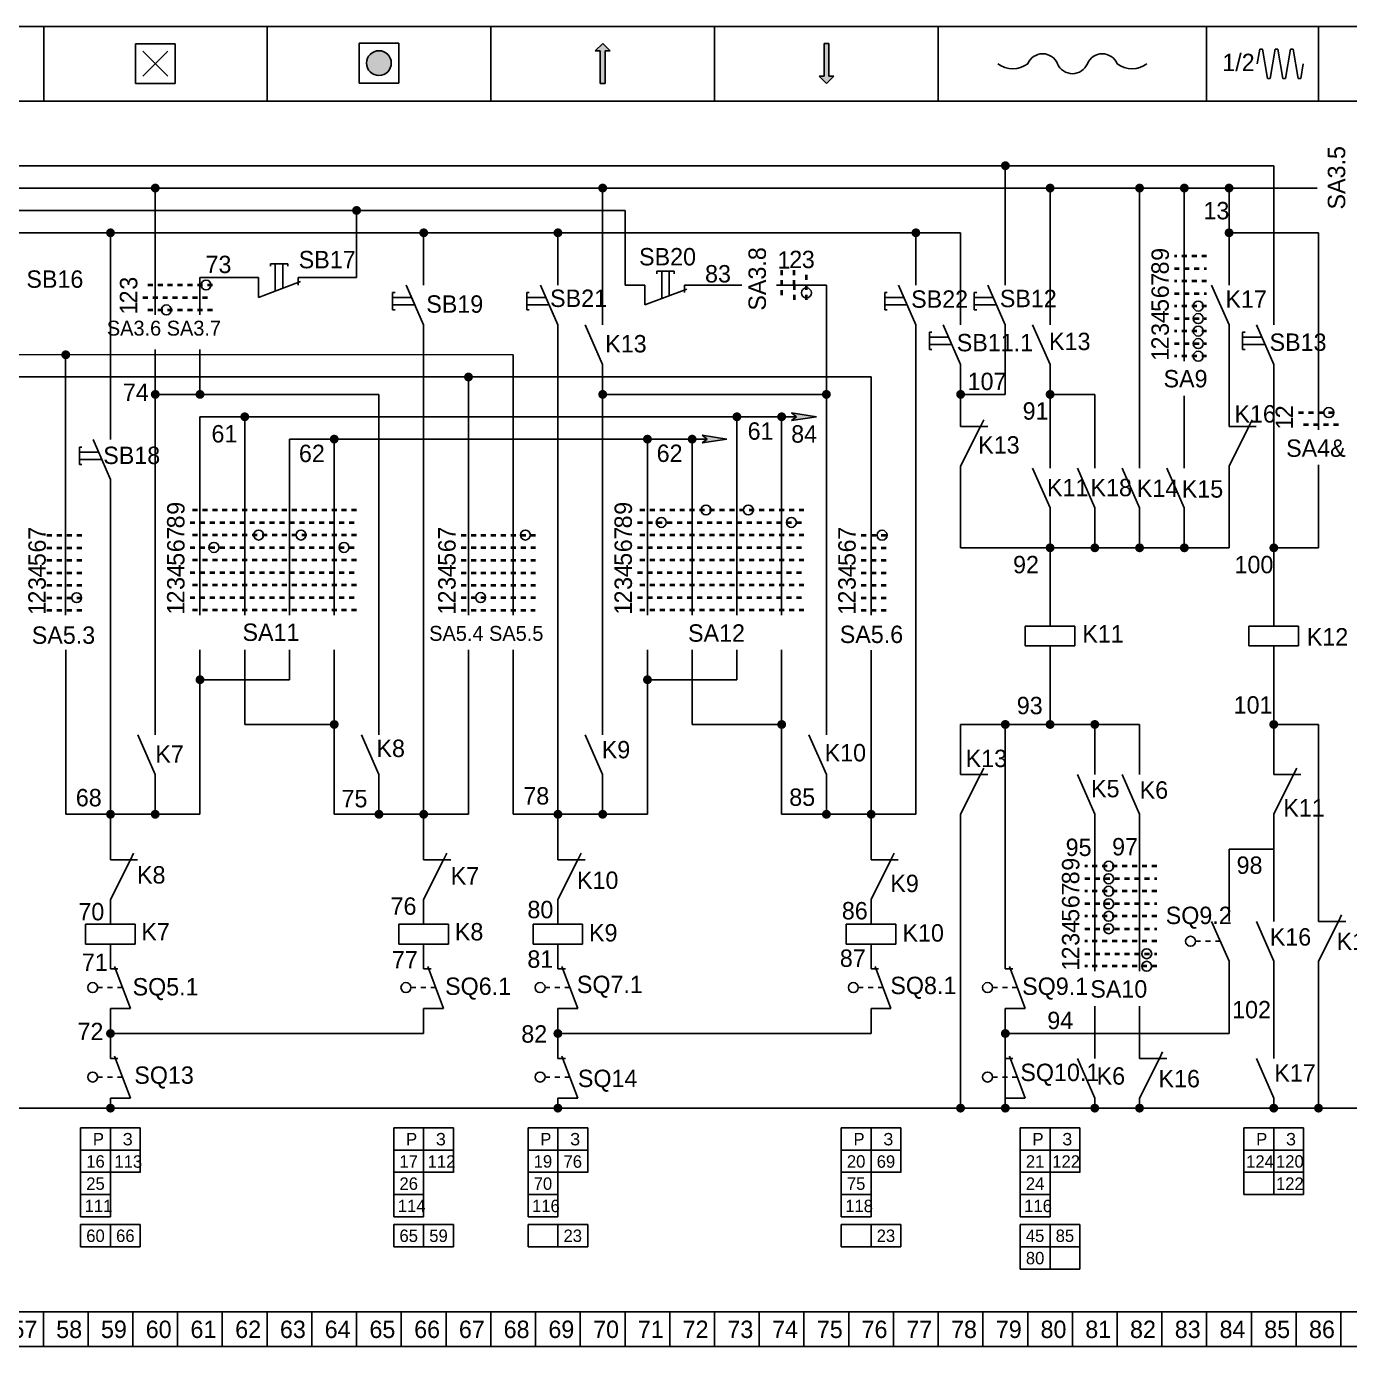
# Model space of a CAD drawing. Header units: inches. Extents: x 0 to 2090, y -987 to 594.
# Drawn here: x 1371.7 to 1637.8, y 305.2 to 570.7 of the extents above; entities that cross this region are included whole.
import ezdxf

# ---------------------------------------------------------------- set-up
doc = ezdxf.new("R2010")
doc.units = ezdxf.units.IN
doc.header["$MEASUREMENT"] = 0
doc.linetypes.add('JIS_02_1.0', pattern=[2, 1, -1])
doc.layers.add('пунктир', color=4, linetype='JIS_02_1.0', lineweight=40)

msp = doc.modelspace()

# ---------------------------------------------------------------- hatches: boundary and pattern name
for points in [[(1487.56, 567.31), (1486.06, 565.81), (1487.06, 565.81), (1487.06, 559.26), (1488.06, 559.26), (1488.06, 565.81), (1489.06, 565.81)], [(1532.58, 559.23), (1534.08, 560.73), (1533.08, 560.73), (1533.08, 567.28), (1532.08, 567.28), (1532.08, 560.73), (1531.08, 560.73)], [(1525.55, 493.01), (1530.55, 492.23), (1525.55, 491.51), (1526.55, 492.23)], [(1512.55, 487.73), (1507.55, 487.01), (1508.55, 487.73), (1507.55, 488.51)]]:
    msp.add_hatch(color=256).paths.add_polyline_path(points)
h = msp.add_hatch(color=256)
edge = h.paths.add_edge_path()
edge.add_arc((1442.55, 563.36), 2.49, 0, 360)
h = msp.add_hatch(color=256)
edge = h.paths.add_edge_path()
edge.add_arc((1568.56, 542.73), 0.9, 0, 360)
h = msp.add_hatch(color=256)
edge = h.paths.add_edge_path()
edge.add_arc((1397.56, 538.23), 0.9, 0, 360)
h = msp.add_hatch(color=256)
edge = h.paths.add_edge_path()
edge.add_arc((1487.56, 538.23), 0.9, 0, 360)
h = msp.add_hatch(color=256)
edge = h.paths.add_edge_path()
edge.add_arc((1577.56, 538.23), 0.9, 0, 360)
h = msp.add_hatch(color=256)
edge = h.paths.add_edge_path()
edge.add_arc((1595.56, 538.23), 0.9, 0, 360)
h = msp.add_hatch(color=256)
edge = h.paths.add_edge_path()
edge.add_arc((1604.56, 538.23), 0.9, 0, 360)
h = msp.add_hatch(color=256)
edge = h.paths.add_edge_path()
edge.add_arc((1613.56, 538.23), 0.9, 0, 360)
h = msp.add_hatch(color=256)
edge = h.paths.add_edge_path()
edge.add_arc((1438.06, 533.73), 0.9, 0, 360)
h = msp.add_hatch(color=256)
edge = h.paths.add_edge_path()
edge.add_arc((1388.55, 529.23), 0.9, 0, 360)
h = msp.add_hatch(color=256)
edge = h.paths.add_edge_path()
edge.add_arc((1451.56, 529.23), 0.9, 0, 360)
h = msp.add_hatch(color=256)
edge = h.paths.add_edge_path()
edge.add_arc((1478.56, 529.23), 0.9, 0, 360)
h = msp.add_hatch(color=256)
edge = h.paths.add_edge_path()
edge.add_arc((1550.56, 529.23), 0.9, 0, 360)
h = msp.add_hatch(color=256)
edge = h.paths.add_edge_path()
edge.add_arc((1613.56, 529.23), 0.9, 0, 360)
h = msp.add_hatch(color=256)
edge = h.paths.add_edge_path()
edge.add_arc((1379.55, 504.7), 0.9, 0, 360)
h = msp.add_hatch(color=256)
edge = h.paths.add_edge_path()
edge.add_arc((1460.56, 500.23), 0.9, 0, 360)
h = msp.add_hatch(color=256)
edge = h.paths.add_edge_path()
edge.add_arc((1397.56, 496.73), 0.9, 0, 360)
h = msp.add_hatch(color=256)
edge = h.paths.add_edge_path()
edge.add_arc((1406.56, 496.73), 0.9, 0, 360)
h = msp.add_hatch(color=256)
edge = h.paths.add_edge_path()
edge.add_arc((1487.56, 496.73), 0.9, 0, 360)
h = msp.add_hatch(color=256)
edge = h.paths.add_edge_path()
edge.add_arc((1532.56, 496.73), 0.9, 0, 360)
h = msp.add_hatch(color=256)
edge = h.paths.add_edge_path()
edge.add_arc((1559.56, 496.73), 0.9, 0, 360)
h = msp.add_hatch(color=256)
edge = h.paths.add_edge_path()
edge.add_arc((1577.56, 496.73), 0.9, 0, 360)
h = msp.add_hatch(color=256)
edge = h.paths.add_edge_path()
edge.add_arc((1415.56, 492.23), 0.9, 0, 360)
h = msp.add_hatch(color=256)
edge = h.paths.add_edge_path()
edge.add_arc((1514.56, 492.23), 0.9, 0, 360)
h = msp.add_hatch(color=256)
edge = h.paths.add_edge_path()
edge.add_arc((1523.56, 492.23), 0.9, 0, 360)
h = msp.add_hatch(color=256)
edge = h.paths.add_edge_path()
edge.add_arc((1433.56, 487.73), 0.9, 0, 360)
h = msp.add_hatch(color=256)
edge = h.paths.add_edge_path()
edge.add_arc((1496.56, 487.73), 0.9, 0, 360)
h = msp.add_hatch(color=256)
edge = h.paths.add_edge_path()
edge.add_arc((1505.56, 487.73), 0.9, 0, 360)
h = msp.add_hatch(color=256)
edge = h.paths.add_edge_path()
edge.add_arc((1577.56, 465.87), 0.9, 0, 360)
h = msp.add_hatch(color=256)
edge = h.paths.add_edge_path()
edge.add_arc((1586.56, 465.87), 0.9, 0, 360)
h = msp.add_hatch(color=256)
edge = h.paths.add_edge_path()
edge.add_arc((1595.56, 465.87), 0.9, 0, 360)
h = msp.add_hatch(color=256)
edge = h.paths.add_edge_path()
edge.add_arc((1604.56, 465.87), 0.9, 0, 360)
h = msp.add_hatch(color=256)
edge = h.paths.add_edge_path()
edge.add_arc((1622.56, 465.87), 0.9, 0, 360)
h = msp.add_hatch(color=256)
edge = h.paths.add_edge_path()
edge.add_arc((1406.56, 439.34), 0.9, 0, 360)
h = msp.add_hatch(color=256)
edge = h.paths.add_edge_path()
edge.add_arc((1496.56, 439.34), 0.9, 0, 360)
h = msp.add_hatch(color=256)
edge = h.paths.add_edge_path()
edge.add_arc((1433.56, 430.34), 0.9, 0, 360)
h = msp.add_hatch(color=256)
edge = h.paths.add_edge_path()
edge.add_arc((1523.56, 430.34), 0.9, 0, 360)
h = msp.add_hatch(color=256)
edge = h.paths.add_edge_path()
edge.add_arc((1568.55, 430.34), 0.9, 0, 360)
h = msp.add_hatch(color=256)
edge = h.paths.add_edge_path()
edge.add_arc((1577.55, 430.34), 0.9, 0, 360)
h = msp.add_hatch(color=256)
edge = h.paths.add_edge_path()
edge.add_arc((1586.55, 430.34), 0.9, 0, 360)
h = msp.add_hatch(color=256)
edge = h.paths.add_edge_path()
edge.add_arc((1622.55, 430.34), 0.9, 0, 360)
h = msp.add_hatch(color=256)
edge = h.paths.add_edge_path()
edge.add_arc((1388.55, 412.27), 0.9, 0, 360)
h = msp.add_hatch(color=256)
edge = h.paths.add_edge_path()
edge.add_arc((1397.55, 412.27), 0.9, 0, 360)
h = msp.add_hatch(color=256)
edge = h.paths.add_edge_path()
edge.add_arc((1442.56, 412.27), 0.9, 0, 360)
h = msp.add_hatch(color=256)
edge = h.paths.add_edge_path()
edge.add_arc((1451.56, 412.27), 0.9, 0, 360)
h = msp.add_hatch(color=256)
edge = h.paths.add_edge_path()
edge.add_arc((1478.56, 412.27), 0.9, 0, 360)
h = msp.add_hatch(color=256)
edge = h.paths.add_edge_path()
edge.add_arc((1487.56, 412.27), 0.9, 0, 360)
h = msp.add_hatch(color=256)
edge = h.paths.add_edge_path()
edge.add_arc((1532.56, 412.27), 0.9, 0, 360)
h = msp.add_hatch(color=256)
edge = h.paths.add_edge_path()
edge.add_arc((1541.56, 412.27), 0.9, 0, 360)
h = msp.add_hatch(color=256)
edge = h.paths.add_edge_path()
edge.add_arc((1388.55, 368.18), 0.9, 0, 360)
h = msp.add_hatch(color=256)
edge = h.paths.add_edge_path()
edge.add_arc((1478.55, 368.18), 0.9, 0, 360)
h = msp.add_hatch(color=256)
edge = h.paths.add_edge_path()
edge.add_arc((1568.55, 368.18), 0.9, 0, 360)
h = msp.add_hatch(color=256)
edge = h.paths.add_edge_path()
edge.add_arc((1388.55, 353.17), 0.9, 0, 360)
h = msp.add_hatch(color=256)
edge = h.paths.add_edge_path()
edge.add_arc((1478.55, 353.17), 0.9, 0, 360)
h = msp.add_hatch(color=256)
edge = h.paths.add_edge_path()
edge.add_arc((1559.55, 353.17), 0.9, 0, 360)
h = msp.add_hatch(color=256)
edge = h.paths.add_edge_path()
edge.add_arc((1568.55, 353.17), 0.9, 0, 360)
h = msp.add_hatch(color=256)
edge = h.paths.add_edge_path()
edge.add_arc((1586.55, 353.17), 0.9, 0, 360)
h = msp.add_hatch(color=256)
edge = h.paths.add_edge_path()
edge.add_arc((1595.55, 353.17), 0.9, 0, 360)
h = msp.add_hatch(color=256)
edge = h.paths.add_edge_path()
edge.add_arc((1622.55, 353.17), 0.9, 0, 360)
h = msp.add_hatch(color=256)
edge = h.paths.add_edge_path()
edge.add_arc((1631.55, 353.17), 0.9, 0, 360)

# ---------------------------------------------------------------- linework, layer by layer
for p, q in [((1285.05, 570.73), (1780.18, 570.73)), ((1375.14, 555.73), (1375.14, 570.73)), ((1420.05, 555.73), (1420.05, 570.73)), ((1465.05, 555.73), (1465.05, 570.73)), ((1510.05, 555.73), (1510.05, 570.73)), ((1555.05, 555.73), (1555.05, 570.73)), ((1609.05, 555.73), (1609.05, 570.73)), ((1631.55, 555.73), (1631.55, 570.73)), ((1401.59, 567.23), (1393.59, 567.23)), ((1393.59, 567.23), (1393.59, 559.23)), ((1401.59, 559.23), (1401.59, 567.23)), ((1446.55, 567.36), (1438.55, 567.36)), ((1438.55, 567.36), (1438.55, 559.36)), ((1438.55, 567.36), (1440.04, 567.36)), ((1446.55, 559.36), (1446.55, 567.36)), ((1487.56, 567.31), (1486.06, 565.81)), ((1487.56, 567.31), (1489.06, 565.81)), ((1532.08, 567.28), (1532.08, 560.73)), ((1533.08, 567.28), (1532.08, 567.28)), ((1533.08, 560.73), (1533.08, 567.28)), ((1395.08, 565.75), (1400.09, 560.73)), ((1395.08, 560.72), (1400.09, 565.73)), ((1487.06, 565.81), (1486.06, 565.81)), ((1487.06, 565.81), (1487.06, 559.26)), ((1488.06, 559.26), (1488.06, 565.81)), ((1489.06, 565.81), (1488.06, 565.81)), ((1619.24, 563.23), (1619.76, 566.19)), ((1619.76, 566.19), (1620.26, 566.19)), ((1620.26, 566.19), (1621.3, 560.28)), ((1621.8, 560.28), (1622.84, 566.19)), ((1622.84, 566.19), (1623.34, 566.19)), ((1623.34, 566.19), (1624.39, 560.28)), ((1624.89, 560.28), (1625.93, 566.19)), ((1625.93, 566.19), (1626.43, 566.19)), ((1626.43, 566.19), (1627.47, 560.28)), ((1627.97, 560.28), (1628.49, 563.23)), ((1393.59, 559.23), (1401.59, 559.23)), ((1438.55, 559.36), (1446.55, 559.36)), ((1487.06, 559.26), (1488.06, 559.26)), ((1531.08, 560.73), (1532.08, 560.73)), ((1532.58, 559.23), (1531.08, 560.73)), ((1532.58, 559.23), (1534.08, 560.73)), ((1533.08, 560.73), (1534.08, 560.73)), ((1621.3, 560.28), (1621.8, 560.28)), ((1624.39, 560.28), (1624.89, 560.28)), ((1627.47, 560.28), (1627.97, 560.28)), ((1375.14, 555.73), (1285.05, 555.73)), ((1375.14, 555.73), (1420.05, 555.73)), ((1420.05, 555.73), (1465.05, 555.73)), ((1465.05, 555.73), (1510.05, 555.73)), ((1510.05, 555.73), (1555.05, 555.73)), ((1555.05, 555.73), (1609.05, 555.73)), ((1609.05, 555.73), (1631.55, 555.73)), ((1631.55, 555.73), (1780.05, 555.73)), ((1334.55, 542.73), (1622.55, 542.73)), ((1568.55, 518.73), (1568.55, 542.73)), ((1622.55, 542.73), (1622.55, 510.73)), ((1487.55, 538.23), (1280.55, 538.23)), ((1397.55, 512.73), (1397.55, 538.23)), ((1487.55, 538.23), (1487.55, 510.73)), ((1487.55, 538.23), (1613.55, 538.23)), ((1577.55, 510.73), (1577.55, 538.23)), ((1595.55, 481.88), (1595.55, 538.23)), ((1604.55, 504.41), (1604.55, 538.23)), ((1613.55, 538.23), (1613.55, 518.73)), ((1613.55, 538.23), (1631.3, 538.23)), ((1280.55, 533.73), (1492.05, 533.73)), ((1438.05, 520.23), (1438.05, 533.73)), ((1492.05, 533.73), (1492.05, 518.73)), ((1559.55, 529.23), (1298.55, 529.23)), ((1388.55, 487.63), (1388.55, 529.23)), ((1451.55, 518.73), (1451.55, 529.23)), ((1451.55, 529.23), (1478.55, 529.23)), ((1478.55, 518.73), (1478.55, 529.23)), ((1550.55, 529.23), (1550.55, 518.73)), ((1550.55, 529.23), (1555.05, 529.23)), ((1559.55, 529.23), (1559.55, 510.73)), ((1613.55, 529.23), (1631.55, 529.23)), ((1631.55, 529.23), (1631.55, 490.58)), ((1421.71, 523.01), (1420.71, 523.01)), ((1420.71, 523.01), (1420.71, 522.51)), ((1421.71, 517.51), (1421.71, 523.01)), ((1421.71, 523.01), (1423.21, 523.01)), ((1423.21, 523.01), (1423.21, 518.08)), ((1423.21, 523.01), (1424.21, 523.01)), ((1424.21, 523.01), (1424.21, 522.51)), ((1406.55, 520.23), (1418.3, 520.23)), ((1406.55, 520.23), (1406.55, 512.73)), ((1418.3, 520.23), (1418.3, 516.23)), ((1426.76, 519.41), (1418.3, 516.23)), ((1426.3, 520.23), (1438.05, 520.23)), ((1426.3, 520.23), (1426.3, 518.73)), ((1426.3, 520.23), (1426.3, 520.23)), ((1499.46, 521.51), (1498.46, 521.51)), ((1498.46, 521.51), (1498.46, 521.01)), ((1499.46, 516.01), (1499.46, 521.51)), ((1499.46, 521.51), (1500.96, 521.51)), ((1500.96, 521.51), (1500.96, 516.58)), ((1500.96, 521.51), (1501.96, 521.51)), ((1501.96, 521.51), (1501.96, 521.01)), ((1421.71, 517.41), (1421.71, 517.41)), ((1445.29, 516.25), (1445.29, 517.25)), ((1445.29, 517.25), (1445.79, 517.25)), ((1451.55, 510.73), (1448.05, 518.73)), ((1448.05, 518.73), (1449.79, 514.75)), ((1472.29, 516.25), (1472.29, 517.25)), ((1472.29, 517.25), (1472.79, 517.25)), ((1478.55, 510.73), (1475.05, 518.73)), ((1492.05, 518.73), (1496.05, 518.73)), ((1496.05, 518.73), (1496.05, 518.73)), ((1496.05, 518.73), (1496.05, 514.73)), ((1504.51, 517.91), (1496.05, 514.73)), ((1504.05, 518.73), (1504.05, 517.23)), ((1504.05, 518.73), (1504.05, 518.73)), ((1515.55, 518.73), (1504.05, 518.73)), ((1523.55, 518.73), (1522.55, 518.73)), ((1528.55, 518.73), (1523.55, 518.73)), ((1532.55, 518.73), (1528.55, 518.73)), ((1532.55, 518.73), (1532.55, 428.27)), ((1544.29, 516.25), (1544.29, 517.25)), ((1544.29, 517.25), (1544.79, 517.25)), ((1550.55, 510.73), (1547.05, 518.73)), ((1562.29, 516.25), (1562.29, 517.25)), ((1562.29, 517.25), (1562.79, 517.25)), ((1568.55, 510.73), (1565.05, 518.73)), ((1613.55, 510.73), (1610.05, 518.73)), ((1445.29, 514.75), (1445.29, 516.25)), ((1445.29, 516.25), (1449.13, 516.25)), ((1449.79, 514.75), (1445.29, 514.75)), ((1445.29, 514.75), (1445.29, 513.75)), ((1445.29, 513.75), (1445.79, 513.75)), ((1449.79, 514.75), (1449.79, 514.75)), ((1472.29, 514.75), (1472.29, 516.25)), ((1472.29, 516.25), (1476.13, 516.25)), ((1476.79, 514.75), (1472.29, 514.75)), ((1472.29, 514.75), (1472.29, 513.75)), ((1472.29, 513.75), (1472.79, 513.75)), ((1476.79, 514.75), (1476.79, 514.75)), ((1499.46, 515.91), (1499.46, 515.91)), ((1544.29, 514.75), (1544.29, 516.25)), ((1544.29, 516.25), (1548.13, 516.25)), ((1548.79, 514.75), (1544.29, 514.75)), ((1544.29, 514.75), (1544.29, 513.75)), ((1544.29, 513.75), (1544.79, 513.75)), ((1548.79, 514.75), (1548.79, 514.75)), ((1562.29, 514.75), (1562.29, 516.25)), ((1562.29, 516.25), (1566.13, 516.25)), ((1566.79, 514.75), (1562.29, 514.75)), ((1562.29, 514.75), (1562.29, 513.75)), ((1562.29, 513.75), (1562.79, 513.75)), ((1566.79, 514.75), (1566.79, 514.75)), ((1451.55, 412.27), (1451.55, 510.73)), ((1478.55, 412.27), (1478.55, 510.73)), ((1487.55, 502.73), (1484.05, 510.73)), ((1550.55, 412.27), (1550.55, 510.73)), ((1553.29, 508.25), (1553.29, 509.25)), ((1553.29, 509.25), (1553.79, 509.25)), ((1559.55, 502.73), (1556.05, 510.73)), ((1568.55, 510.73), (1568.55, 496.73)), ((1577.55, 502.73), (1574.05, 510.73)), ((1613.55, 490.3), (1613.55, 510.73)), ((1616.29, 508.25), (1616.29, 509.25)), ((1616.29, 509.25), (1616.79, 509.25)), ((1622.55, 502.73), (1619.05, 510.73)), ((1397.55, 428.27), (1397.55, 505.73)), ((1406.55, 496.73), (1406.55, 505.73)), ((1553.29, 506.75), (1553.29, 508.25)), ((1553.29, 508.25), (1557.13, 508.25)), ((1557.79, 506.75), (1553.29, 506.75)), ((1553.29, 506.75), (1553.29, 505.75)), ((1553.29, 505.75), (1553.79, 505.75)), ((1557.79, 506.75), (1557.79, 506.75)), ((1616.29, 506.75), (1616.29, 508.25)), ((1616.29, 508.25), (1620.13, 508.25)), ((1620.79, 506.75), (1616.29, 506.75)), ((1616.29, 506.75), (1616.29, 505.75)), ((1616.29, 505.75), (1616.79, 505.75)), ((1620.79, 506.75), (1620.79, 506.75)), ((1334.55, 504.73), (1469.56, 504.71)), ((1379.53, 492.2), (1379.53, 504.7)), ((1469.56, 504.71), (1469.55, 452.34)), ((1604.55, 504.41), (1604.55, 503.41)), ((1487.55, 428.27), (1487.55, 502.73)), ((1559.55, 502.73), (1559.55, 490.3)), ((1577.55, 502.73), (1577.55, 481.88)), ((1622.55, 450.09), (1622.55, 502.73)), ((1343.55, 500.23), (1541.55, 500.23)), ((1379.53, 500.2), (1379.53, 487.7)), ((1460.55, 452.34), (1460.55, 500.23)), ((1541.55, 452.31), (1541.55, 500.23)), ((1397.55, 492.23), (1397.55, 496.73)), ((1397.55, 496.73), (1442.55, 496.73)), ((1442.55, 496.73), (1442.55, 428.27)), ((1487.55, 496.73), (1532.55, 496.73)), ((1559.55, 496.73), (1568.55, 496.73)), ((1577.55, 496.73), (1586.55, 496.73)), ((1586.55, 496.73), (1586.55, 481.88)), ((1604.55, 481.88), (1604.55, 496.41)), ((1526.55, 492.23), (1525.55, 493.01)), ((1525.55, 493.01), (1530.55, 492.23)), ((1631.55, 493.08), (1631.55, 490.58)), ((1406.55, 452.34), (1406.55, 492.23)), ((1406.55, 492.23), (1415.55, 492.23)), ((1415.55, 452.34), (1415.55, 492.23)), ((1415.55, 492.23), (1523.55, 492.23)), ((1514.55, 492.23), (1510.05, 492.23)), ((1514.55, 452.34), (1514.55, 492.23)), ((1523.55, 492.23), (1523.55, 452.33)), ((1523.55, 492.23), (1526.55, 492.23)), ((1525.55, 491.51), (1526.55, 492.23)), ((1530.55, 492.23), (1525.55, 491.51)), ((1559.55, 490.3), (1563.55, 490.3)), ((1559.55, 482.3), (1563.55, 490.3)), ((1563.55, 490.3), (1564.2, 491.61)), ((1563.55, 490.3), (1565.02, 490.3)), ((1613.55, 490.3), (1617.55, 490.3)), ((1613.55, 482.3), (1617.55, 490.3)), ((1617.55, 490.3), (1618.2, 491.61)), ((1617.55, 490.3), (1619.02, 490.3)), ((1631.55, 490.58), (1631.55, 489.58)), ((1379.53, 452.31), (1379.53, 487.7)), ((1388.55, 479.63), (1385.05, 487.63)), ((1385.05, 487.63), (1386.79, 483.64)), ((1424.55, 452.34), (1424.55, 487.73)), ((1505.55, 487.73), (1424.55, 487.73)), ((1433.55, 452.34), (1433.55, 487.73)), ((1496.55, 487.73), (1496.55, 452.34)), ((1505.55, 487.73), (1505.55, 452.34)), ((1505.55, 487.73), (1508.55, 487.73)), ((1508.55, 487.73), (1507.55, 488.51)), ((1507.55, 488.51), (1512.55, 487.73)), ((1507.55, 487.01), (1508.55, 487.73)), ((1512.55, 487.73), (1507.55, 487.01)), ((1382.29, 485.14), (1382.29, 486.14)), ((1382.29, 486.14), (1382.79, 486.14)), ((1382.29, 483.64), (1382.29, 485.14)), ((1382.29, 485.14), (1386.13, 485.14)), ((1386.79, 483.64), (1382.29, 483.64)), ((1382.29, 483.64), (1382.29, 482.64)), ((1382.29, 482.64), (1382.79, 482.64)), ((1386.79, 483.64), (1386.79, 483.64)), ((1559.55, 482.3), (1559.55, 465.88)), ((1577.55, 473.88), (1574.05, 481.88)), ((1586.55, 473.88), (1583.05, 481.88)), ((1595.55, 473.88), (1592.05, 481.88)), ((1604.55, 473.88), (1601.05, 481.88)), ((1613.55, 482.3), (1613.55, 465.88)), ((1631.55, 465.88), (1631.55, 482.58)), ((1388.55, 412.27), (1388.55, 479.63)), ((1577.55, 465.88), (1577.55, 473.88)), ((1586.55, 465.88), (1586.55, 473.88)), ((1595.55, 465.88), (1595.55, 473.88)), ((1604.55, 465.88), (1604.55, 473.88)), ((1559.55, 465.88), (1577.55, 465.88)), ((1577.55, 465.88), (1586.55, 465.88)), ((1577.55, 450.09), (1577.55, 465.88)), ((1586.55, 465.88), (1595.55, 465.88)), ((1595.55, 465.88), (1604.55, 465.88)), ((1604.55, 465.88), (1613.55, 465.88)), ((1631.55, 465.88), (1622.55, 465.88)), ((1582.53, 450.09), (1572.56, 450.09)), ((1572.56, 450.09), (1572.56, 446.13)), ((1582.53, 446.13), (1582.53, 450.09)), ((1627.53, 450.09), (1617.56, 450.09)), ((1617.56, 450.09), (1617.56, 446.13)), ((1627.53, 446.13), (1627.53, 450.09)), ((1379.55, 412.27), (1379.55, 445.34)), ((1406.55, 439.34), (1406.55, 445.34)), ((1415.55, 445.34), (1415.55, 439.34)), ((1424.55, 439.34), (1424.55, 445.34)), ((1433.55, 412.27), (1433.55, 445.34)), ((1460.55, 412.27), (1460.55, 445.34)), ((1469.55, 412.27), (1469.55, 445.34)), ((1496.55, 439.34), (1496.55, 445.34)), ((1505.55, 439.34), (1505.55, 445.34)), ((1514.55, 439.34), (1514.55, 445.34)), ((1523.55, 430.34), (1523.55, 445.34)), ((1541.55, 445.31), (1541.55, 412.27)), ((1582.53, 446.13), (1572.56, 446.13)), ((1577.55, 430.34), (1577.55, 446.13)), ((1627.53, 446.13), (1617.56, 446.13)), ((1622.55, 420.27), (1622.55, 446.13)), ((1406.55, 412.27), (1406.55, 439.34)), ((1406.55, 439.34), (1415.55, 439.34)), ((1415.55, 439.34), (1424.55, 439.34)), ((1415.55, 439.34), (1415.55, 430.34)), ((1496.55, 412.27), (1496.55, 439.34)), ((1496.55, 439.34), (1505.55, 439.34)), ((1505.55, 439.34), (1514.55, 439.34)), ((1505.55, 439.34), (1505.55, 430.34)), ((1415.55, 430.34), (1433.55, 430.34)), ((1505.55, 430.34), (1523.55, 430.34)), ((1523.55, 430.34), (1523.55, 412.27)), ((1559.55, 430.34), (1559.55, 420.27)), ((1559.55, 430.34), (1568.55, 430.34)), ((1568.55, 381.18), (1568.55, 430.34)), ((1568.55, 430.34), (1577.55, 430.34)), ((1577.55, 430.34), (1586.55, 430.34)), ((1586.55, 430.34), (1595.55, 430.34)), ((1586.55, 430.34), (1586.55, 420.27)), ((1595.55, 430.34), (1595.55, 420.27)), ((1622.55, 430.34), (1631.55, 430.34)), ((1631.55, 430.34), (1631.55, 390.72)), ((1397.55, 420.27), (1394.05, 428.27)), ((1442.55, 420.27), (1439.05, 428.27)), ((1487.55, 420.27), (1484.05, 428.27)), ((1532.55, 420.27), (1529.05, 428.27)), ((1563.55, 420.27), (1564.2, 421.58)), ((1626.55, 420.27), (1627.2, 421.58)), ((1397.55, 412.27), (1397.55, 420.27)), ((1442.55, 412.27), (1442.55, 420.27)), ((1487.55, 412.27), (1487.55, 420.27)), ((1532.55, 412.27), (1532.55, 420.27)), ((1559.55, 420.27), (1563.55, 420.27)), ((1559.55, 412.27), (1563.55, 420.27)), ((1563.55, 420.27), (1565.02, 420.27)), ((1586.55, 412.27), (1583.05, 420.27)), ((1595.55, 412.27), (1592.05, 420.27)), ((1622.55, 420.27), (1626.55, 420.27)), ((1622.55, 412.27), (1626.55, 420.27)), ((1626.55, 420.27), (1628.02, 420.27)), ((1379.55, 412.27), (1388.55, 412.27)), ((1388.55, 412.27), (1397.55, 412.27)), ((1388.55, 412.27), (1388.55, 403.14)), ((1397.55, 412.27), (1406.55, 412.27)), ((1433.55, 412.27), (1442.55, 412.27)), ((1442.55, 412.27), (1451.55, 412.27)), ((1451.55, 412.27), (1460.55, 412.27)), ((1451.55, 412.27), (1451.55, 403.14)), ((1478.55, 412.27), (1469.55, 412.27)), ((1478.55, 412.27), (1487.55, 412.27)), ((1478.55, 412.27), (1478.55, 403.14)), ((1487.55, 412.27), (1496.55, 412.27)), ((1523.55, 412.27), (1532.55, 412.27)), ((1532.55, 412.27), (1541.55, 412.27)), ((1541.55, 412.27), (1550.55, 412.27)), ((1541.55, 412.27), (1541.55, 403.14)), ((1559.55, 353.17), (1559.55, 412.27)), ((1586.55, 412.27), (1586.55, 380.7)), ((1595.55, 412.27), (1595.55, 380.7)), ((1622.55, 390.72), (1622.55, 412.27)), ((1622.55, 412.27), (1622.55, 405.27)), ((1622.55, 405.27), (1613.55, 405.27)), ((1613.55, 405.27), (1613.55, 390.73)), ((1388.55, 403.14), (1392.55, 403.14)), ((1388.55, 395.14), (1392.55, 403.14)), ((1392.55, 403.14), (1393.2, 404.45)), ((1392.55, 403.14), (1394.02, 403.14)), ((1451.55, 403.14), (1455.55, 403.14)), ((1451.55, 395.14), (1455.55, 403.14)), ((1455.55, 403.14), (1456.2, 404.45)), ((1455.55, 403.14), (1457.02, 403.14)), ((1478.55, 403.14), (1482.55, 403.14)), ((1478.55, 395.14), (1482.55, 403.14)), ((1482.55, 403.14), (1483.2, 404.45)), ((1482.55, 403.14), (1484.02, 403.14)), ((1541.55, 403.14), (1545.55, 403.14)), ((1541.55, 395.14), (1545.55, 403.14)), ((1545.55, 403.14), (1546.2, 404.45)), ((1545.55, 403.14), (1547.02, 403.14)), ((1388.55, 390.14), (1388.55, 395.14)), ((1451.55, 390.14), (1451.55, 395.14)), ((1478.55, 390.14), (1478.55, 395.14)), ((1541.55, 390.14), (1541.55, 395.14)), ((1635.55, 390.72), (1636.2, 392.03)), ((1393.53, 390.14), (1383.56, 390.14)), ((1383.56, 390.14), (1383.56, 386.18)), ((1393.53, 386.18), (1393.53, 390.14)), ((1456.53, 390.14), (1446.56, 390.14)), ((1446.56, 390.14), (1446.56, 386.18)), ((1456.53, 386.18), (1456.53, 390.14)), ((1483.53, 390.14), (1473.56, 390.14)), ((1473.56, 390.14), (1473.56, 386.18)), ((1483.53, 386.18), (1483.53, 390.14)), ((1546.53, 390.14), (1536.56, 390.14)), ((1536.56, 390.14), (1536.56, 386.18)), ((1546.53, 386.18), (1546.53, 390.14)), ((1613.55, 382.73), (1610.05, 390.73)), ((1622.55, 382.72), (1619.05, 390.72)), ((1631.55, 390.72), (1635.55, 390.72)), ((1631.55, 382.72), (1635.55, 390.72)), ((1635.55, 390.72), (1637.02, 390.72)), ((1393.53, 386.18), (1383.56, 386.18)), ((1388.55, 386.18), (1388.55, 381.18)), ((1456.53, 386.18), (1446.56, 386.18)), ((1451.55, 386.18), (1451.55, 381.18)), ((1483.53, 386.18), (1473.56, 386.18)), ((1478.55, 386.18), (1478.55, 381.18)), ((1546.53, 386.18), (1536.56, 386.18)), ((1541.55, 386.18), (1541.55, 381.18)), ((1607.8, 386.73), (1606.8, 386.73)), ((1609.8, 386.73), (1608.8, 386.73)), ((1611.8, 386.73), (1610.8, 386.73)), ((1611.98, 386.51), (1611.98, 386.51)), ((1388.55, 381.18), (1390.05, 381.18)), ((1392.55, 373.18), (1389.37, 381.65)), ((1451.55, 381.18), (1453.05, 381.18)), ((1455.55, 373.18), (1452.37, 381.65)), ((1478.55, 381.18), (1480.05, 381.18)), ((1482.55, 373.18), (1479.37, 381.65)), ((1541.55, 381.18), (1543.05, 381.18)), ((1545.55, 373.18), (1542.37, 381.65)), ((1568.55, 381.18), (1570.05, 381.18)), ((1572.55, 373.18), (1569.37, 381.65)), ((1613.55, 382.73), (1613.55, 368.18)), ((1622.55, 363.18), (1622.55, 382.72)), ((1631.55, 382.72), (1631.55, 353.17)), ((1386.96, 377.42), (1385.96, 377.42)), ((1388.96, 377.42), (1387.96, 377.42)), ((1390.96, 377.42), (1389.96, 377.42)), ((1391.14, 377.2), (1391.14, 377.2)), ((1449.96, 377.42), (1448.96, 377.42)), ((1451.96, 377.42), (1450.96, 377.42)), ((1453.96, 377.42), (1452.96, 377.42)), ((1454.14, 377.2), (1454.14, 377.2)), ((1476.96, 377.42), (1475.96, 377.42)), ((1478.96, 377.42), (1477.96, 377.42)), ((1480.96, 377.42), (1479.96, 377.42)), ((1481.14, 377.2), (1481.14, 377.2)), ((1539.96, 377.42), (1538.96, 377.42)), ((1541.96, 377.42), (1540.96, 377.42)), ((1543.96, 377.42), (1542.96, 377.42)), ((1544.14, 377.2), (1544.14, 377.2)), ((1566.96, 377.42), (1565.96, 377.42)), ((1568.96, 377.42), (1567.96, 377.42)), ((1570.96, 377.42), (1569.96, 377.42)), ((1571.14, 377.2), (1571.14, 377.2)), ((1388.55, 373.18), (1392.55, 373.18)), ((1388.55, 373.18), (1388.55, 363.18)), ((1451.55, 373.18), (1455.55, 373.18)), ((1451.55, 373.18), (1451.55, 368.18)), ((1478.55, 373.18), (1482.55, 373.18)), ((1478.55, 373.18), (1478.55, 368.18)), ((1541.55, 373.18), (1545.55, 373.18)), ((1541.55, 373.18), (1541.55, 368.18)), ((1568.55, 373.18), (1568.55, 353.17)), ((1568.55, 373.18), (1572.55, 373.18)), ((1586.55, 373.7), (1586.55, 363.18)), ((1595.55, 373.7), (1595.55, 363.18)), ((1388.55, 368.18), (1451.55, 368.18)), ((1541.55, 368.18), (1478.55, 368.18)), ((1478.55, 363.18), (1478.55, 368.18)), ((1568.55, 368.18), (1613.55, 368.18)), ((1622.55, 368.18), (1622.55, 368.18)), ((1388.55, 363.18), (1390.05, 363.18)), ((1392.55, 355.18), (1389.37, 363.65)), ((1478.55, 363.18), (1480.05, 363.18)), ((1482.55, 355.18), (1479.37, 363.65)), ((1568.55, 363.18), (1570.05, 363.18)), ((1572.55, 355.18), (1569.37, 363.65)), ((1586.55, 355.18), (1583.05, 363.18)), ((1595.55, 363.18), (1599.55, 363.18)), ((1595.55, 355.18), (1599.55, 363.18)), ((1599.55, 363.18), (1600.2, 364.49)), ((1599.55, 363.18), (1601.02, 363.18)), ((1622.55, 355.18), (1619.05, 363.18)), ((1386.96, 359.42), (1385.96, 359.42)), ((1388.96, 359.42), (1387.96, 359.42)), ((1390.96, 359.42), (1389.96, 359.42)), ((1476.96, 359.42), (1475.96, 359.42)), ((1478.96, 359.42), (1477.96, 359.42)), ((1480.96, 359.42), (1479.96, 359.42)), ((1566.96, 359.42), (1565.96, 359.42)), ((1568.96, 359.42), (1567.96, 359.42)), ((1570.96, 359.42), (1569.96, 359.42)), ((1391.14, 359.2), (1391.14, 359.2)), ((1481.14, 359.2), (1481.14, 359.2)), ((1571.14, 359.2), (1571.14, 359.2)), ((1388.55, 355.18), (1392.55, 355.18)), ((1388.55, 355.18), (1388.55, 353.17)), ((1478.55, 355.18), (1482.55, 355.18)), ((1478.55, 355.18), (1478.55, 353.17)), ((1568.55, 355.18), (1572.55, 355.18)), ((1568.55, 355.18), (1568.55, 353.17)), ((1586.55, 355.18), (1586.55, 353.17)), ((1595.55, 355.18), (1595.55, 353.17)), ((1622.55, 353.17), (1622.55, 355.18)), ((1622.55, 353.17), (1280.55, 353.17)), ((1568.55, 353.17), (1586.55, 353.17)), ((1631.55, 353.17), (1622.55, 353.17)), ((1631.55, 353.17), (1649.55, 353.17)), ((1388.55, 349.22), (1382.55, 349.22)), ((1382.55, 349.22), (1382.55, 344.74)), ((1388.55, 349.22), (1388.55, 344.72)), ((1388.55, 349.22), (1394.55, 349.22)), ((1394.55, 349.22), (1394.55, 344.72)), ((1451.55, 349.22), (1445.55, 349.22)), ((1445.55, 349.22), (1445.55, 344.74)), ((1451.55, 349.22), (1451.55, 344.72)), ((1451.55, 349.22), (1457.55, 349.22)), ((1457.55, 349.22), (1457.55, 344.72)), ((1478.55, 349.22), (1472.55, 349.22)), ((1472.55, 349.22), (1472.55, 344.74)), ((1478.55, 349.22), (1478.55, 344.72)), ((1478.55, 349.22), (1484.55, 349.22)), ((1484.55, 349.22), (1484.55, 344.72)), ((1541.55, 349.22), (1535.55, 349.22)), ((1535.55, 349.22), (1535.55, 344.74)), ((1541.55, 349.22), (1541.55, 344.72)), ((1541.55, 349.22), (1547.55, 349.22)), ((1547.55, 349.22), (1547.55, 344.72)), ((1577.55, 349.22), (1571.55, 349.22)), ((1571.55, 349.22), (1571.55, 344.74)), ((1577.55, 349.22), (1577.55, 344.72)), ((1577.55, 349.22), (1583.55, 349.22)), ((1583.55, 349.22), (1583.55, 344.72)), ((1622.55, 349.22), (1616.55, 349.22)), ((1616.55, 349.22), (1616.55, 344.74)), ((1622.55, 349.22), (1622.55, 344.72)), ((1622.55, 349.22), (1628.55, 349.22)), ((1628.55, 349.22), (1628.55, 344.72)), ((1382.55, 344.74), (1388.55, 344.74)), ((1382.55, 344.74), (1382.55, 340.26)), ((1388.55, 344.74), (1394.55, 344.74)), ((1388.55, 344.74), (1388.55, 340.24)), ((1394.55, 344.74), (1394.55, 340.24)), ((1445.55, 344.74), (1451.55, 344.74)), ((1445.55, 344.74), (1445.55, 340.26)), ((1451.55, 344.74), (1457.55, 344.74)), ((1451.55, 344.74), (1451.55, 340.24)), ((1457.55, 344.74), (1457.55, 340.24)), ((1472.55, 344.74), (1478.55, 344.74)), ((1472.55, 344.74), (1472.55, 340.26)), ((1478.55, 344.74), (1484.55, 344.74)), ((1478.55, 344.74), (1478.55, 340.24)), ((1484.55, 344.74), (1484.55, 340.24)), ((1535.55, 344.74), (1541.55, 344.74)), ((1535.55, 344.74), (1535.55, 340.26)), ((1541.55, 344.74), (1547.55, 344.74)), ((1541.55, 344.74), (1541.55, 340.24)), ((1547.55, 344.74), (1547.55, 340.24)), ((1571.55, 344.74), (1577.55, 344.74)), ((1571.55, 344.74), (1571.55, 340.26)), ((1577.55, 344.74), (1583.55, 344.74)), ((1577.55, 344.74), (1577.55, 340.24)), ((1583.55, 344.74), (1583.55, 340.24)), ((1616.55, 344.74), (1622.55, 344.74)), ((1616.55, 344.74), (1616.55, 340.26)), ((1622.55, 344.74), (1628.55, 344.74)), ((1622.55, 344.74), (1622.55, 340.24)), ((1628.55, 344.74), (1628.55, 340.24)), ((1382.55, 340.26), (1388.55, 340.26)), ((1382.55, 340.26), (1382.55, 335.78)), ((1388.55, 340.26), (1394.55, 340.26)), ((1388.55, 340.26), (1388.55, 335.78)), ((1445.55, 340.26), (1451.55, 340.26)), ((1445.55, 340.26), (1445.55, 335.78)), ((1451.55, 340.26), (1457.55, 340.26)), ((1451.55, 340.26), (1451.55, 335.78)), ((1472.55, 340.26), (1478.55, 340.26)), ((1472.55, 340.26), (1472.55, 335.78)), ((1478.55, 340.26), (1484.55, 340.26)), ((1478.55, 340.26), (1478.55, 335.78)), ((1535.55, 340.26), (1541.55, 340.26)), ((1535.55, 340.26), (1535.55, 335.78)), ((1541.55, 340.26), (1547.55, 340.26)), ((1541.55, 340.26), (1541.55, 335.78)), ((1571.55, 340.26), (1577.55, 340.26)), ((1571.55, 340.26), (1571.55, 335.78)), ((1577.55, 340.26), (1583.55, 340.26)), ((1577.55, 340.26), (1577.55, 335.78)), ((1616.55, 340.26), (1622.55, 340.26)), ((1616.55, 340.26), (1616.55, 335.78)), ((1622.55, 340.26), (1628.55, 340.26)), ((1622.55, 340.26), (1622.55, 335.78)), ((1628.55, 340.26), (1628.55, 335.78)), ((1382.55, 335.78), (1388.55, 335.78)), ((1382.55, 335.78), (1382.55, 331.3)), ((1388.55, 335.78), (1388.55, 331.3)), ((1445.55, 335.78), (1451.55, 335.78)), ((1445.55, 335.78), (1445.55, 331.3)), ((1451.55, 335.78), (1451.55, 331.3)), ((1472.55, 335.78), (1478.55, 335.78)), ((1472.55, 335.78), (1472.55, 331.3)), ((1478.55, 335.78), (1478.55, 331.3)), ((1535.55, 335.78), (1541.55, 335.78)), ((1535.55, 335.78), (1535.55, 331.3)), ((1541.55, 335.78), (1541.55, 331.3)), ((1571.55, 335.78), (1577.55, 335.78)), ((1571.55, 335.78), (1571.55, 331.3)), ((1577.55, 335.78), (1577.55, 331.3)), ((1616.55, 335.78), (1622.55, 335.78)), ((1622.55, 335.78), (1628.55, 335.78)), ((1382.55, 331.3), (1388.55, 331.3)), ((1445.55, 331.3), (1451.55, 331.3)), ((1472.55, 331.3), (1478.55, 331.3)), ((1535.55, 331.3), (1541.55, 331.3)), ((1571.55, 331.3), (1577.55, 331.3)), ((1388.55, 329.78), (1382.55, 329.78)), ((1382.55, 329.78), (1382.55, 325.28)), ((1388.55, 325.28), (1388.55, 329.78)), ((1394.55, 329.78), (1388.55, 329.78)), ((1394.55, 325.28), (1394.55, 329.78)), ((1451.55, 329.78), (1445.55, 329.78)), ((1445.55, 329.78), (1445.55, 325.28)), ((1451.55, 325.28), (1451.55, 329.78)), ((1457.55, 329.78), (1451.55, 329.78)), ((1457.55, 325.28), (1457.55, 329.78)), ((1478.55, 329.78), (1472.55, 329.78)), ((1472.55, 329.78), (1472.55, 325.28)), ((1478.55, 325.28), (1478.55, 329.78)), ((1484.55, 329.78), (1478.55, 329.78)), ((1484.55, 325.28), (1484.55, 329.78)), ((1541.55, 329.78), (1535.55, 329.78)), ((1535.55, 329.78), (1535.55, 325.28)), ((1541.55, 325.28), (1541.55, 329.78)), ((1547.55, 329.78), (1541.55, 329.78)), ((1547.55, 325.28), (1547.55, 329.78)), ((1577.55, 329.78), (1571.55, 329.78)), ((1571.55, 329.78), (1571.55, 325.28)), ((1577.55, 325.28), (1577.55, 329.78)), ((1583.55, 329.78), (1577.55, 329.78)), ((1583.55, 325.28), (1583.55, 329.78)), ((1382.55, 325.28), (1388.55, 325.28)), ((1388.55, 325.28), (1394.55, 325.28)), ((1445.55, 325.28), (1451.55, 325.28)), ((1451.55, 325.28), (1457.55, 325.28)), ((1472.55, 325.28), (1478.55, 325.28)), ((1478.55, 325.28), (1484.55, 325.28)), ((1535.55, 325.28), (1541.55, 325.28)), ((1541.55, 325.28), (1547.55, 325.28)), ((1571.55, 325.28), (1577.55, 325.28)), ((1571.55, 325.28), (1571.55, 320.78)), ((1577.55, 325.28), (1583.55, 325.28)), ((1577.55, 320.78), (1577.55, 325.28)), ((1583.55, 320.78), (1583.55, 325.28)), ((1571.55, 320.78), (1577.55, 320.78)), ((1577.55, 320.78), (1583.55, 320.78)), ((1780.05, 312.22), (1294.05, 312.22)), ((1375.05, 312.22), (1375.05, 305.22)), ((1384.05, 312.22), (1384.05, 305.22)), ((1393.05, 312.22), (1393.05, 305.22)), ((1402.05, 312.22), (1402.05, 305.22)), ((1411.05, 312.22), (1411.05, 305.22)), ((1420.05, 312.22), (1420.05, 305.22)), ((1429.05, 312.22), (1429.05, 305.22)), ((1438.05, 312.22), (1438.05, 305.22)), ((1447.05, 312.22), (1447.05, 305.22)), ((1456.05, 312.22), (1456.05, 305.22)), ((1465.05, 312.22), (1465.05, 305.22)), ((1474.05, 312.22), (1474.05, 305.22)), ((1483.05, 312.22), (1483.05, 305.22)), ((1492.05, 312.22), (1492.05, 305.22)), ((1501.05, 312.22), (1501.05, 305.22)), ((1510.05, 312.22), (1510.05, 305.22)), ((1519.05, 312.22), (1519.05, 305.22)), ((1528.05, 312.22), (1528.05, 305.22)), ((1537.05, 312.22), (1537.05, 305.22)), ((1546.05, 312.22), (1546.05, 305.22)), ((1555.05, 312.22), (1555.05, 305.22)), ((1564.05, 312.22), (1564.05, 305.22)), ((1573.05, 312.22), (1573.05, 305.22)), ((1582.05, 312.22), (1582.05, 305.22)), ((1591.05, 312.22), (1591.05, 305.22)), ((1600.05, 312.22), (1600.05, 305.22)), ((1609.05, 312.22), (1609.05, 305.22)), ((1618.05, 312.22), (1618.05, 305.22)), ((1627.05, 312.22), (1627.05, 305.22)), ((1636.05, 312.22), (1636.05, 305.22)), ((1294.05, 305.22), (1780.05, 305.22))]:
    msp.add_line(p, q)
for centre, radius in [((1442.55, 563.36), 2.49), ((1407.78, 518.73), 1), ((1528.55, 517.15), 1), ((1399.8, 513.73), 1), ((1607.35, 514.48), 1), ((1607.35, 511.98), 1), ((1607.35, 509.45), 1), ((1607.35, 506.95), 1), ((1607.35, 504.41), 1), ((1633.63, 493.08), 1), ((1508.35, 473.47), 1), ((1516.87, 473.47), 1), ((1499.35, 470.97), 1), ((1525.52, 470.97), 1), ((1418.35, 468.44), 1), ((1426.87, 468.44), 1), ((1472.01, 468.44), 1), ((1543.77, 468.41), 1), ((1409.35, 465.94), 1), ((1435.52, 465.94), 1), ((1381.75, 455.84), 1), ((1463.02, 455.87), 1), ((1589.35, 401.83), 1), ((1589.35, 399.3), 1), ((1589.35, 396.8), 1), ((1589.35, 394.26), 1), ((1589.35, 391.76), 1), ((1589.35, 389.26), 1), ((1605.81, 386.73), 1), ((1596.99, 384.23), 1), ((1596.99, 381.7), 1), ((1384.98, 377.42), 1), ((1447.98, 377.42), 1), ((1474.98, 377.42), 1), ((1537.98, 377.42), 1), ((1564.98, 377.42), 1), ((1384.98, 359.42), 1), ((1474.98, 359.42), 1), ((1564.98, 359.42), 1)]:
    msp.add_circle(centre, radius)
for centre, radius, start, end in [((1576.05, 561.98), 3.25, 22.6199, 157.3801), ((1588.05, 561.98), 3.25, 22.6199, 157.3801), ((1570.05, 567.25), 5.02, 233.2588, 306.7412), ((1582.05, 564.48), 3.25, 202.6199, 337.3801), ((1594.05, 567.23), 5, 233.1301, 306.8699)]:
    msp.add_arc(centre, radius, start, end)
at = {"layer": 'пунктир'}
for p, q in [((1609.05, 524.55), (1602.55, 524.55)), ((1523.55, 521.71), (1523.55, 515.74)), ((1526.05, 518.73), (1526.05, 521.71)), ((1528.55, 515.75), (1528.55, 521.71)), ((1602.55, 522.05), (1609.05, 522.05)), ((1609.05, 519.51), (1602.55, 519.51)), ((1409.05, 518.73), (1395.05, 518.73)), ((1526.05, 518.73), (1526.05, 515.75)), ((1602.55, 517.01), (1609.05, 517.01)), ((1395.05, 516.23), (1409.05, 516.23)), ((1409.05, 513.7), (1395.05, 513.7)), ((1609.05, 514.48), (1602.55, 514.48)), ((1602.55, 511.98), (1609.05, 511.98)), ((1609.05, 509.45), (1602.55, 509.45)), ((1602.55, 506.95), (1609.05, 506.95)), ((1609.05, 504.41), (1602.55, 504.41)), ((1627.55, 493.08), (1635.55, 493.08)), ((1635.55, 490.58), (1627.55, 490.58)), ((1438.05, 473.47), (1404.55, 473.47)), ((1528.05, 473.47), (1494.55, 473.47)), ((1404.55, 470.97), (1438.05, 470.97)), ((1438.05, 468.44), (1404.55, 468.44)), ((1459.08, 468.44), (1474.06, 468.44)), ((1494.55, 470.97), (1528.05, 470.97)), ((1528.05, 468.44), (1494.55, 468.44)), ((1375.78, 468.41), (1383.28, 468.41)), ((1375.78, 465.88), (1383.28, 465.88)), ((1404.55, 465.94), (1438.05, 465.94)), ((1459.08, 465.9), (1474.06, 465.9)), ((1494.55, 465.94), (1528.05, 465.94)), ((1539.55, 468.41), (1545.3, 468.41)), ((1539.55, 465.88), (1545.3, 465.88)), ((1375.78, 463.38), (1383.28, 463.38)), ((1438.05, 463.4), (1404.55, 463.4)), ((1459.08, 463.4), (1474.06, 463.4)), ((1528.05, 463.4), (1494.55, 463.4)), ((1539.55, 463.38), (1545.3, 463.38)), ((1375.78, 460.84), (1383.28, 460.84)), ((1404.55, 460.9), (1438.05, 460.9)), ((1459.08, 460.87), (1474.06, 460.87)), ((1494.55, 460.9), (1528.05, 460.9)), ((1539.55, 460.84), (1545.3, 460.84)), ((1375.78, 458.34), (1383.28, 458.34)), ((1438.05, 458.37), (1404.55, 458.37)), ((1459.08, 458.37), (1474.06, 458.37)), ((1528.05, 458.37), (1494.55, 458.37)), ((1539.55, 458.34), (1545.3, 458.34)), ((1375.78, 455.84), (1383.28, 455.84)), ((1404.55, 455.87), (1438.05, 455.87)), ((1459.08, 455.87), (1474.06, 455.87)), ((1494.55, 455.87), (1528.05, 455.87)), ((1539.55, 455.84), (1545.3, 455.84)), ((1375.78, 453.31), (1383.28, 453.31)), ((1438.05, 453.34), (1404.55, 453.34)), ((1459.08, 453.34), (1474, 453.34)), ((1528.05, 453.34), (1494.55, 453.34)), ((1539.55, 453.31), (1545.3, 453.31)), ((1599.05, 401.83), (1584.55, 401.83)), ((1584.55, 399.33), (1599.05, 399.33)), ((1599.05, 396.8), (1584.55, 396.8)), ((1584.55, 394.3), (1599.05, 394.3)), ((1599.05, 391.76), (1584.55, 391.76)), ((1584.55, 389.26), (1599.05, 389.26)), ((1599.05, 386.73), (1584.55, 386.73)), ((1584.55, 384.23), (1599.05, 384.23)), ((1599.05, 381.7), (1584.55, 381.7))]:
    msp.add_line(p, q, dxfattribs=at)

# ---------------------------------------------------------------- texts
at = {"attachment_point": 1}
for s, insert, char_height, width in [('1/2', (1612.2, 565.25), 3.5, 5.9991), ('13', (1608.41, 535.44), 3.5, 8.1276), ('73', (1407.67, 524.62), 3.5, 8.1276), ('SB17', (1426.42, 525.59), 3.5, 8.1276), ('SB20', (1494.88, 526.17), 3.5, 8.1276), ('1', (1522.74, 525.53), 3.5, 8.1276), ('2', (1525.09, 525.62), 3.5, 8.1276), ('3', (1527.62, 525.62), 3.5, 8.1276), ('SB16', (1371.64, 521.67), 3.5, 8.1276), ('83', (1508.15, 522.74), 3.5, 8.1276), ('SB19', (1452.08, 516.65), 3.5, 8.1276), ('SB21', (1476.98, 517.81), 3.5, 8.1276), ('SB22', (1549.61, 517.65), 3.5, 8.1276), ('SB12', (1567.45, 517.77), 3.5, 8.1276), ('K17', (1612.83, 517.64), 3.5, 8.1276), ('SA3.6 SA3.7', (1387.82, 511.55), 3, 32.0151), ('K13', (1488.07, 508.67), 3.5, 8.1276), ('SB11.1', (1558.78, 508.89), 3.5, 8.1276), ('K13', (1577.35, 509.13), 3.5, 8.1276), ('SB13', (1621.71, 508.98), 3.5, 8.1276), ('107', (1560.97, 501.09), 3.5, 8.1276), ('SA9', (1600.38, 501.64), 3.5, 8.1276), ('74', (1391.05, 498.91), 3.5, 8.1276), ('91', (1572.04, 495.15), 3.5, 8.1276), ('K16', (1614.64, 494.56), 3.5, 8.1276), ('61', (1408.87, 490.56), 3.5, 8.1276), ('61', (1516.72, 491.11), 3.5, 8.1276), ('84', (1525.48, 490.52), 3.5, 8.1276), ('K13', (1563.1, 488.32), 3.5, 8.1276), ('SA4&', (1625.04, 487.67), 3.5, 20.7857), ('SB18', (1387.1, 486.22), 3.5, 8.1276), ('62', (1426.46, 486.61), 3.5, 8.1276), ('62', (1498.42, 486.64), 3.5, 8.1276), ('K11', (1576.93, 479.74), 3.5, 8.1276), ('K18', (1585.69, 479.74), 3.5, 8.1276), ('K14', (1595.01, 479.6), 3.5, 8.1276), ('K15', (1604.05, 479.46), 3.5, 8.1276), ('92', (1570.11, 464.25), 3.5, 8.1276), ('100', (1614.66, 464.25), 3.5, 8.1276), ('SA5.3', (1372.72, 450.06), 3.5, 8.1276), ('SA11', (1415.11, 450.64), 3.5, 8.1276), ('SA5.4 SA5.5', (1452.66, 450.16), 3, 29.8406), ('SA12', (1504.73, 450.48), 3.5, 8.1276), ('SA5.6', (1535.25, 450.22), 3.5, 8.1276), ('K11', (1584.03, 450.32), 3.5, 8.1276), ('K12', (1629.2, 449.72), 3.5, 8.1276), ('93', (1570.86, 435.9), 3.5, 8.1276), ('101', (1614.48, 436.02), 3.5, 8.1276), ('K7', (1397.58, 426.15), 3.5, 8.1276), ('K8', (1442.06, 427.29), 3.5, 8.1276), ('K9', (1487.38, 427.03), 3.5, 8.1276), ('K10', (1532.21, 426.41), 3.5, 8.1276), ('K13', (1560.58, 425.26), 3.5, 8.1276), ('K5', (1585.8, 419.19), 3.5, 8.1276), ('K6', (1595.58, 418.91), 3.5, 8.1276), ('68', (1381.58, 417.37), 3.5, 8.1276), ('75', (1435.03, 417.17), 3.5, 8.1276), ('78', (1471.6, 417.73), 3.5, 8.1276), ('85', (1525.09, 417.47), 3.5, 8.1276), ('K11', (1624.46, 415.32), 3.5, 8.1276), ('95', (1580.69, 407.38), 3.5, 8.1276), ('97', (1590.03, 407.5), 3.5, 8.1276), ('K8', (1393.89, 401.84), 3.5, 8.1276), ('98', (1615.08, 403.79), 3.5, 8.1276), ('K7', (1456.99, 401.65), 3.5, 8.1276), ('K10', (1482.4, 400.76), 3.5, 8.1276), ('K9', (1545.43, 400.12), 3.5, 8.1276), ('70', (1382.1, 394.44), 3.5, 8.1276), ('76', (1444.9, 395.56), 3.5, 8.1276), ('80', (1472.42, 394.86), 3.5, 8.1276), ('86', (1535.67, 394.63), 3.5, 8.1276), ('SQ9.2', (1600.82, 393.69), 3.5, 8.1276), ('K7', (1394.76, 390.4), 3.5, 8.1276), ('K8', (1457.83, 390.4), 3.5, 8.1276), ('K9', (1484.82, 390.19), 3.5, 8.1276), ('K10', (1547.87, 390.16), 3.5, 8.1276), ('K16', (1621.75, 389.36), 3.5, 8.1276), ('K13', (1635.2, 388.48), 3.5, 8.1276), ('71', (1382.8, 384.25), 3.5, 8.1276), ('77', (1445.17, 384.78), 3.5, 8.1276), ('81', (1472.41, 384.9), 3.5, 8.1276), ('87', (1535.26, 385.08), 3.5, 8.1276), ('SQ5.1', (1393, 379.33), 3.5, 8.1276), ('SQ6.1', (1455.86, 379.44), 3.5, 8.1276), ('SQ7.1', (1482.37, 379.81), 3.5, 8.1276), ('SQ8.1', (1545.43, 379.6), 3.5, 8.1276), ('SQ9.1', (1571.94, 379.44), 3.5, 8.1276), ('SA10', (1585.65, 378.89), 3.5, 8.1276), ('94', (1577, 372.56), 3.5, 8.1276), ('102', (1614.18, 374.73), 3.5, 8.1276), ('72', (1381.92, 370.34), 3.5, 8.1276), ('82', (1471.19, 369.84), 3.5, 8.1276), ('SQ10.1', (1571.58, 362.11), 3.5, 8.1276), ('K17', (1622.66, 362.01), 3.5, 8.1276), ('SQ13', (1393.35, 361.56), 3.5, 8.1276), ('SQ14', (1482.57, 360.9), 3.5, 8.1276), ('K6', (1586.92, 361.39), 3.5, 8.1276), ('K16', (1599.37, 360.85), 3.5, 8.1276), ('Р', (1385.01, 348.18), 2.5, 3.7722), ('З', (1391.01, 348.18), 2.5, 3.7722), ('Р', (1448.01, 348.18), 2.5, 3.7722), ('З', (1454.01, 348.18), 2.5, 3.7722), ('Р', (1475.01, 348.18), 2.5, 3.7722), ('З', (1481.01, 348.18), 2.5, 3.7722), ('Р', (1538.01, 348.18), 2.5, 3.7722), ('З', (1544.01, 348.18), 2.5, 3.7722), ('Р', (1574.01, 348.18), 2.5, 3.7722), ('З', (1580.01, 348.18), 2.5, 3.7722), ('Р', (1619.01, 348.18), 2.5, 3.7722), ('З', (1625.01, 348.18), 2.5, 3.7722), ('16', (1383.68, 343.7), 2.5, 3.7722), ('113', (1389.35, 343.68), 2.5, 3.7722), ('17', (1446.68, 343.7), 2.5, 3.7722), ('112', (1452.35, 343.68), 2.5, 3.7722), ('19', (1473.68, 343.7), 2.5, 3.7722), ('76', (1479.68, 343.68), 2.5, 3.7722), ('20', (1536.68, 343.7), 2.5, 3.7722), ('69', (1542.68, 343.68), 2.5, 3.7722), ('21', (1572.68, 343.7), 2.5, 3.7722), ('122', (1578, 343.68), 2.5, 3.7722), ('124', (1617, 343.68), 2.5, 3.7722), ('120', (1623, 343.7), 2.5, 3.7722), ('25', (1383.68, 339.23), 2.5, 3.7722), ('26', (1446.68, 339.23), 2.5, 3.7722), ('70', (1473.68, 339.23), 2.5, 3.7722), ('75', (1536.68, 339.23), 2.5, 3.7722), ('24', (1572.68, 339.23), 2.5, 3.7722), ('122', (1623, 339.23), 2.5, 3.7722), ('111', (1383.35, 334.75), 2.5, 3.7722), ('114', (1446.35, 334.75), 2.5, 3.7722), ('116', (1473.35, 334.75), 2.5, 3.7722), ('118', (1536.35, 334.75), 2.5, 3.7722), ('116', (1572.35, 334.75), 2.5, 3.7722), ('60', (1383.68, 328.75), 2.5, 3.7722), ('66', (1389.68, 328.75), 2.5, 3.7722), ('65', (1446.68, 328.75), 2.5, 3.7722), ('59', (1452.68, 328.75), 2.5, 3.7722), ('23', (1479.68, 328.75), 2.5, 3.7722), ('23', (1542.68, 328.75), 2.5, 3.7722), ('45', (1572.68, 328.75), 2.5, 3.7722), ('85', (1578.68, 328.75), 2.5, 3.7722), ('80', (1572.68, 324.25), 2.5, 3.7722), ('57', (1368.64, 310.43), 3.5, 3.7722), ('58', (1377.64, 310.43), 3.5, 3.7722), ('59', (1386.64, 310.43), 3.5, 3.7722), ('60', (1395.64, 310.43), 3.5, 3.7722), ('61', (1404.64, 310.43), 3.5, 3.7722), ('62', (1413.64, 310.43), 3.5, 3.7722), ('63', (1422.64, 310.43), 3.5, 3.7722), ('64', (1431.64, 310.43), 3.5, 3.7722), ('65', (1440.64, 310.43), 3.5, 3.7722), ('66', (1449.64, 310.43), 3.5, 3.7722), ('67', (1458.64, 310.43), 3.5, 3.7722), ('68', (1467.64, 310.43), 3.5, 3.7722), ('69', (1476.64, 310.43), 3.5, 3.7722), ('70', (1485.64, 310.43), 3.5, 3.7722), ('71', (1494.64, 310.43), 3.5, 3.7722), ('72', (1503.64, 310.43), 3.5, 3.7722), ('73', (1512.64, 310.43), 3.5, 3.7722), ('74', (1521.64, 310.43), 3.5, 3.7722), ('75', (1530.64, 310.43), 3.5, 3.7722), ('76', (1539.64, 310.43), 3.5, 3.7722), ('77', (1548.64, 310.43), 3.5, 3.7722), ('78', (1557.64, 310.43), 3.5, 3.7722), ('79', (1566.64, 310.43), 3.5, 3.7722), ('80', (1575.64, 310.43), 3.5, 3.7722), ('81', (1584.64, 310.43), 3.5, 3.7722), ('82', (1593.64, 310.43), 3.5, 3.7722), ('83', (1602.64, 310.43), 3.5, 3.7722), ('84', (1611.64, 310.43), 3.5, 3.7722), ('85', (1620.64, 310.43), 3.5, 3.7722), ('86', (1629.64, 310.43), 3.5, 3.7722)]:
    msp.add_mtext(s, dxfattribs=dict(at, insert=insert, char_height=char_height, width=width))
at = {"char_height": 3.5, "width": 8.1276, "attachment_point": 1, "rotation": 90}
for s, insert in [('SA3.5', (1633.42, 533.92)), ('SA3.8', (1516.89, 513.58)), ('9', (1597.95, 523.59)), ('8', (1597.93, 520.86)), ('3', (1390.45, 517.78)), ('7', (1597.93, 518.59)), ('2', (1390.43, 515.04)), ('6', (1597.95, 516.06)), ('1', (1390.43, 512.78)), ('5', (1597.93, 513.32)), ('4', (1597.93, 511.06)), ('3', (1597.95, 508.49)), ('2', (1597.93, 505.76)), ('1', (1597.93, 503.49)), ('2', (1622.93, 491.93)), ('1', (1622.93, 489.66)), ('9', (1399.95, 472.51)), ('9', (1489.95, 472.51)), ('8', (1399.93, 469.78)), ('8', (1489.93, 469.78)), ('7', (1372.02, 467.49)), ('7', (1399.93, 467.51)), ('7', (1454.46, 467.51)), ('7', (1489.93, 467.51)), ('7', (1534.93, 467.49)), ('6', (1372.04, 464.92)), ('6', (1399.95, 464.98)), ('6', (1454.48, 464.98)), ('6', (1489.95, 464.98)), ('6', (1534.95, 464.95)), ('5', (1372.02, 462.19)), ('5', (1399.93, 462.25)), ('5', (1454.46, 462.25)), ('5', (1489.93, 462.25)), ('5', (1534.93, 462.22)), ('4', (1372.02, 459.92)), ('4', (1399.93, 459.98)), ('4', (1454.46, 459.98)), ('4', (1489.93, 459.98)), ('4', (1534.93, 459.95)), ('3', (1372.04, 457.39)), ('3', (1399.95, 457.41)), ('3', (1454.48, 457.41)), ('3', (1489.95, 457.41)), ('3', (1534.95, 457.39)), ('2', (1372.02, 454.65)), ('2', (1399.93, 454.68)), ('2', (1454.46, 454.68)), ('2', (1489.93, 454.68)), ('2', (1534.93, 454.65)), ('1', (1372.02, 452.39)), ('1', (1399.93, 452.41)), ('1', (1454.46, 452.41)), ('1', (1489.93, 452.41)), ('1', (1534.93, 452.39)), ('9', (1579.95, 400.92)), ('8', (1579.93, 398.19)), ('7', (1579.93, 395.92)), ('6', (1579.95, 393.39)), ('5', (1579.93, 390.65)), ('4', (1579.93, 388.39)), ('3', (1579.95, 385.82)), ('2', (1579.93, 383.09)), ('1', (1579.93, 380.82))]:
    msp.add_mtext(s, dxfattribs=dict(at, insert=insert))

doc.saveas('drawing.dxf')
